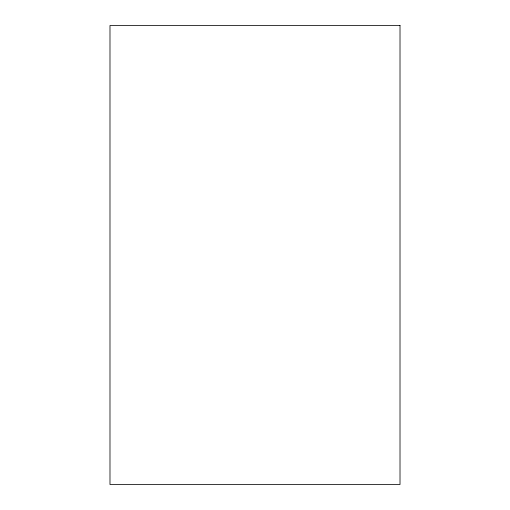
<?xml version="1.0" encoding="UTF-8"?>
<svg xmlns="http://www.w3.org/2000/svg" width="510" height="510" viewBox="0 0 510 510"><rect width="100%" height="100%" fill="white"/><g stroke="black" fill="none" stroke-linecap="round" stroke-linejoin="round"><path stroke-width="0.76" d="M400.012 25.5L109.988 25.5L109.988 484.5L400.012 484.5L400.012 25.5"/></g></svg>
